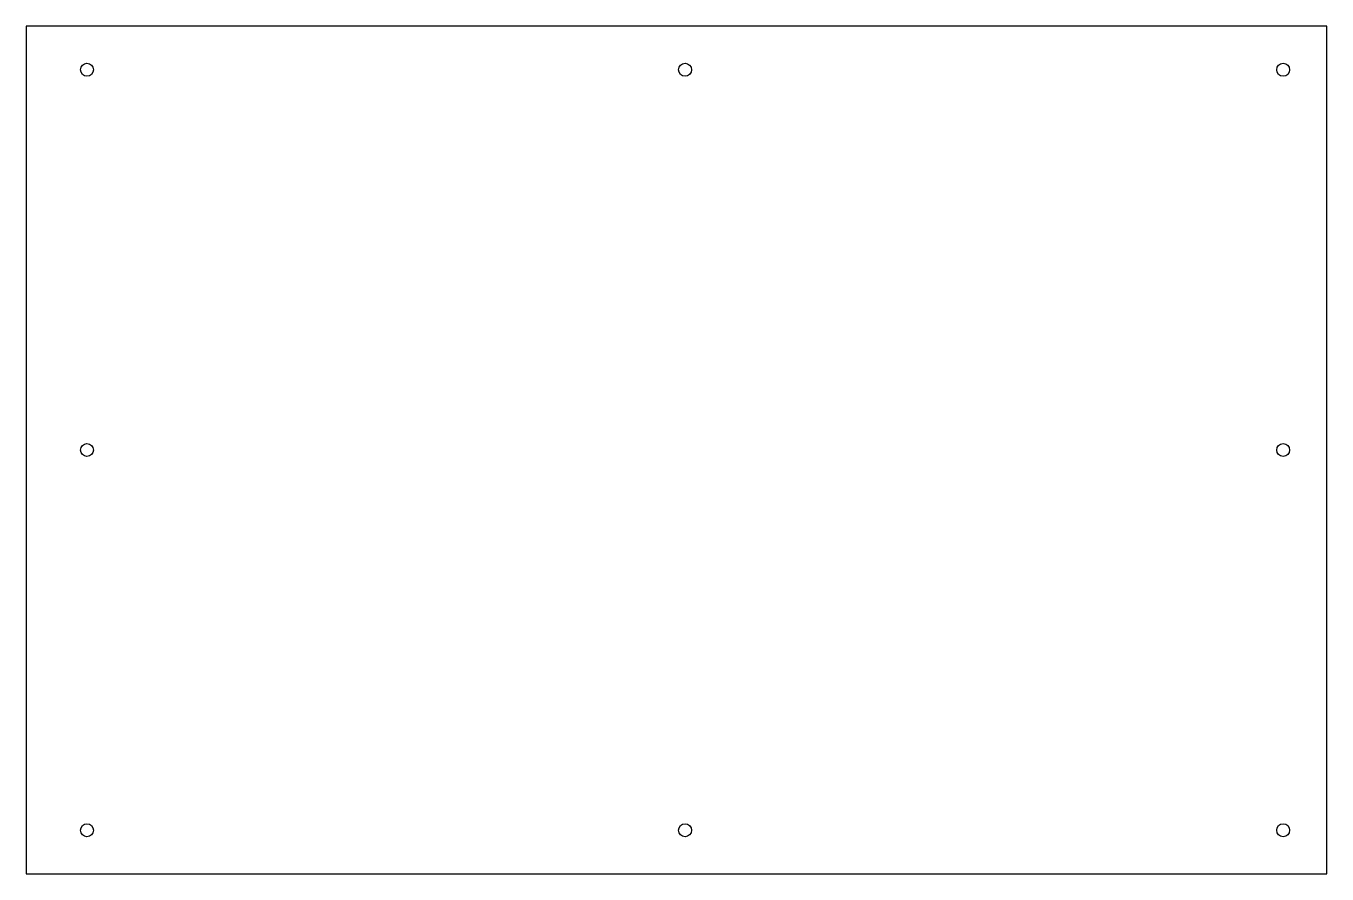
# Model space of a CAD drawing. Header units: millimetres. Extents: x 0 to 342, y 0 to 223.
import ezdxf

# ---------------------------------------------------------------- set-up
doc = ezdxf.new("R2010")
doc.units = ezdxf.units.MM
doc.layers.add('CUT', color=1, linetype='Continuous')

msp = doc.modelspace()

# ---------------------------------------------------------------- linework, layer by layer
at = {"layer": 'CUT'}
msp.add_lwpolyline([(0, 0), (341.5, 0), (341.5, 222.666), (0, 222.666)], close=True, dxfattribs=at)
for centre in [(16, 211.166), (173, 211.166), (330, 211.166), (16, 111.333), (330, 111.333), (16, 11.5), (173, 11.5), (330, 11.5)]:
    msp.add_circle(centre, 1.7, dxfattribs=at)

doc.saveas('drawing.dxf')
